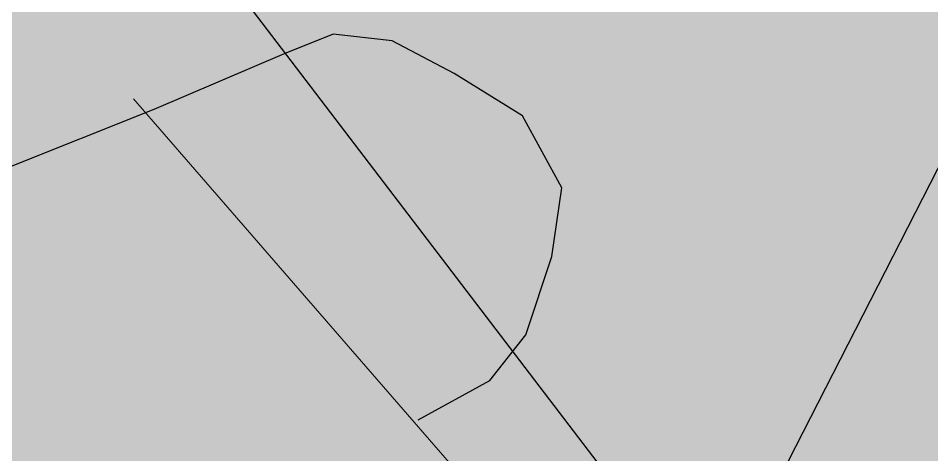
# Model space of a CAD drawing. Header units: metres. Extents: x 507649 to 508899, y 6966965 to 6967377.
# Drawn here: x 507768.1504 to 507768.4302, y 6967260.2389 to 6967260.3724 of the extents above; entities that cross this region are included whole.
import ezdxf

# ---------------------------------------------------------------- set-up
doc = ezdxf.new("R2010")
doc.units = ezdxf.units.M
doc.layers.add('A-FLOR', color=252, linetype='Continuous', lineweight=5)
for name, color, linetype in [('C_TEXT_2.5', 7, 'Continuous'), ('PAV_FOOTPATH', 101, 'Continuous'), ('SGN_TRAF', 252, 'Continuous')]:
    doc.layers.add(name, color=color, linetype=linetype)
doc.layers.add('HATCH_PAVEMENT_FOOTPATH', color=7, linetype='Continuous', true_color=0xffe8a3)

# ---------------------------------------------------------------- blocks, each defined once
blk = doc.blocks.new('XD_HATCH')
at = {"layer": 'HATCH_PAVEMENT_FOOTPATH'}
h = blk.add_hatch(color=256, dxfattribs=at)
h.dxf.hatch_style = 1
h.paths.add_polyline_path([(507751.8789, 6967248.37065), (507750.81918, 6967250.06682), (507764.19902, 6967258.24815), (507768.65027, 6967260.73659), (507768.87466, 6967259.55511), (507765.43326, 6967257.40502), (507765.68759, 6967256.99794)])
blk = doc.blocks.new('BAC SG TSIGN')
for p, q in [((-6.6675, -13.0528), (6.7028, 13.088)), ((-3.3867, 7.5847), (-3.9158, 7.373)), ((-2.7517, 7.5141), (-3.3867, 7.5847)), ((-2.0814, 7.1613), (-2.7517, 7.5141)), ((-3.9158, 7.373), (-5.3269, 6.7733)), ((-1.3406, 6.7027), (-2.0814, 7.1613)), ((-5.3269, 6.7733), (-6.9144, 6.1383)), ((-0.9172, 5.9266), (-1.3406, 6.7027)), ((-1.0231, 5.1858), (-0.9172, 5.9266)), ((-1.3053, 4.3391), (-1.0231, 5.1858)), ((-1.6933, 3.8452), (-1.3053, 4.3391)), ((-2.4694, 3.4219), (-1.6933, 3.8452))]:
    blk.add_line(p, q)
blk = doc.blocks.new('XE_SURVEY')
at = {"layer": 'SGN_TRAF', "xscale": 0.02833934954107966, "yscale": 0.02833934954107966, "zscale": 0.02833934954107966}
blk.add_blockref('BAC SG TSIGN', (507768.34288, 6967260.15256, 4.68916), dxfattribs=at)
blk = doc.blocks.new('25027_BNP_Skygate Play-Sheet - 000101 - SITE PLAN')
at = {"layer": 'A-FLOR'}
blk.add_line((-2227466.15, 4009250.35), (-2237324.77, 4007688.84), dxfattribs=at)
blk = doc.blocks.new('XE_ARCH')
at = {"xscale": 0.001, "yscale": 0.001, "zscale": 0.001, "rotation": 121.996}
blk.add_blockref('25027_BNP_Skygate Play-Sheet - 000101 - SITE PLAN', (509988.12585, 6971273.77017), dxfattribs=at)
blk = doc.blocks.new('XD_DESIGN BASE_1')
at = {"layer": 'PAV_FOOTPATH'}
blk.add_polyline3d([(507767.92995, 6967260.75715, 4.601), (507768.65859, 6967259.8037, 4.751), (507769.64261, 6967258.67157, 4.766), (507770.17709, 6967258.05665, 4.80674), (507771.89626, 6967256.07871, 4.93777), (507773.22464, 6967254.55039, 4.95802), (507774.73373, 6967252.81415, 5.05004), (507776.86577, 6967250.36121, 5.13018), (507787.69257, 6967237.90478, 5.13018), (507789.97467, 6967239.87965, 5.1), (507796.23589, 6967232.69791, 5.1), (507795.92858, 6967228.45059, 5.13804), (507801.4694, 6967222.05431, 5.13804), (507803.58493, 6967223.89429, 5.11), (507816.09801, 6967209.53615, 5.11)], dxfattribs=at)

msp = doc.modelspace()

# ---------------------------------------------------------------- block references
at = {"layer": 'C_TEXT_2.5'}
for name in ['XD_HATCH', 'XE_SURVEY']:
    msp.add_blockref(name, (0, 0), dxfattribs=at)

# ---------------------------------------------------------------- next in the draw order: block references
msp.add_blockref('XE_ARCH', (0, 0), dxfattribs=at)

# ---------------------------------------------------------------- next in the draw order: block references
msp.add_blockref('XD_DESIGN BASE_1', (0, 0), dxfattribs=at)

doc.saveas('drawing.dxf')
